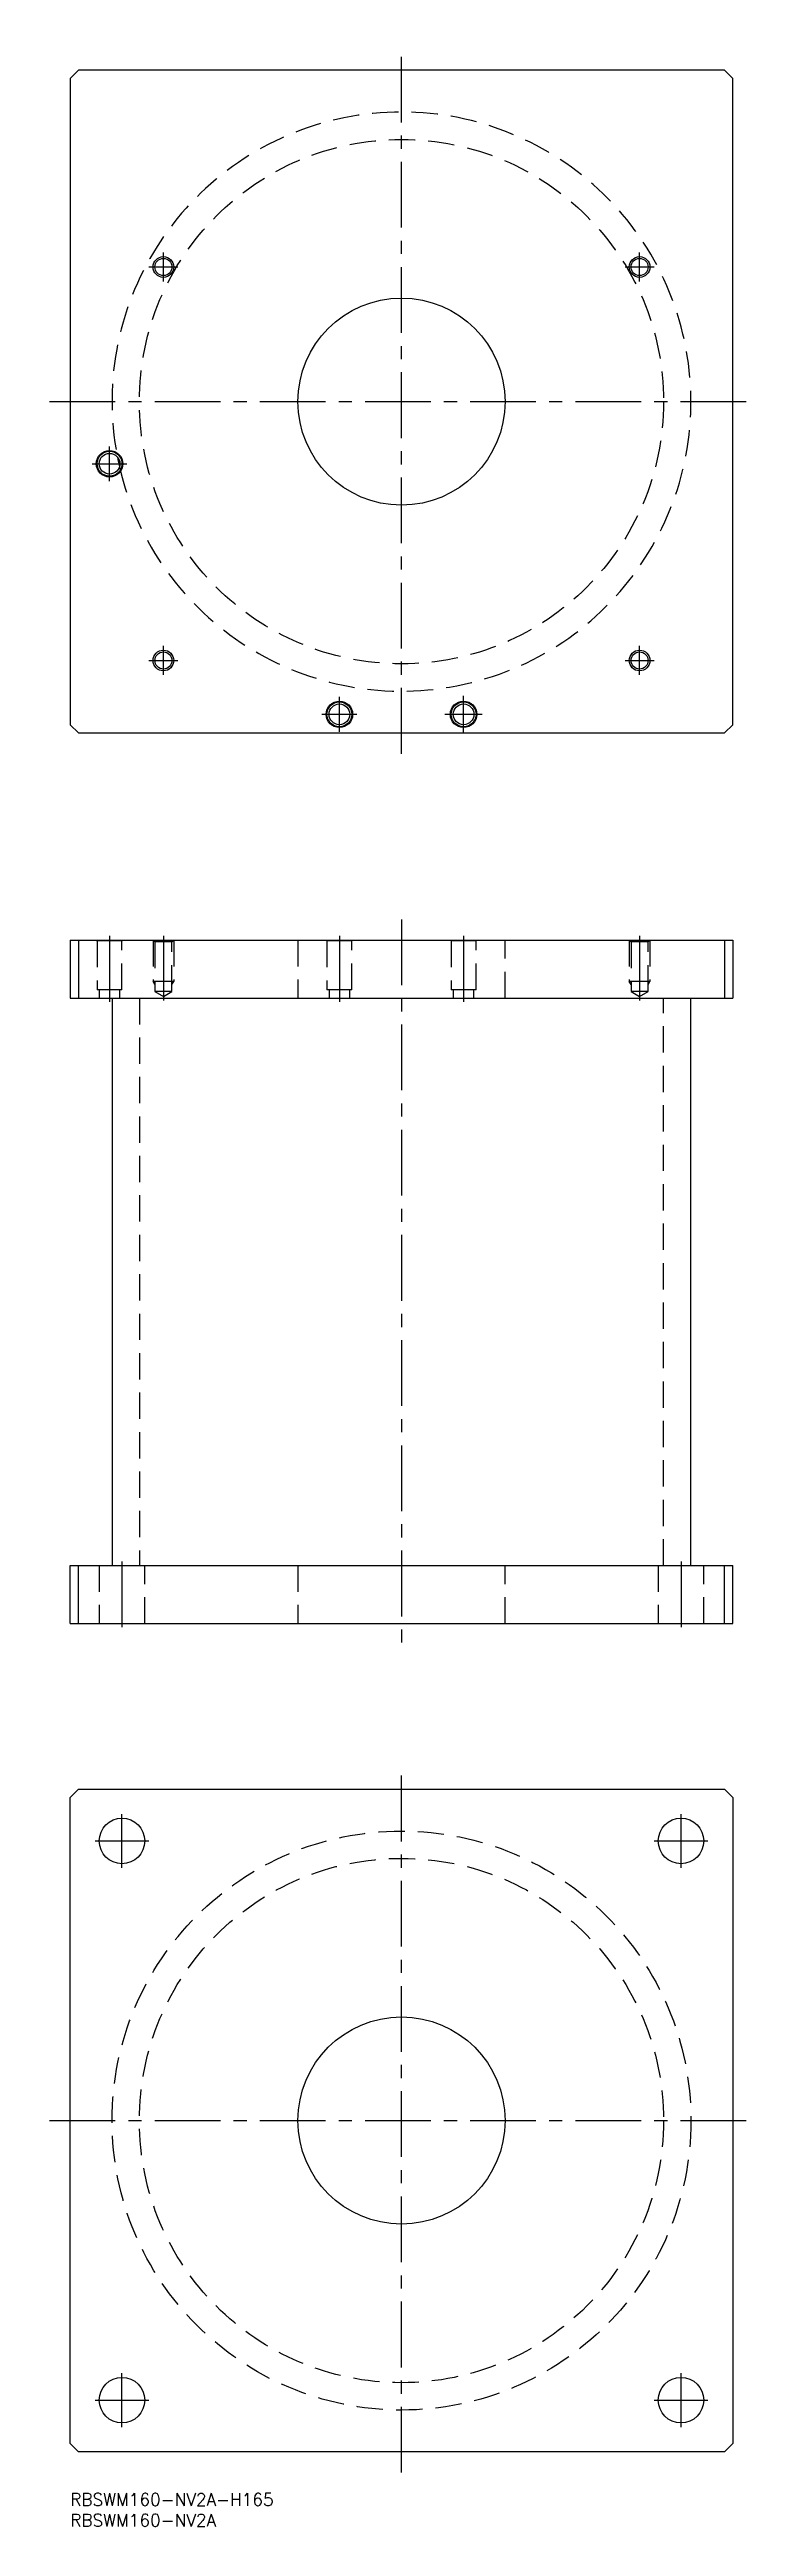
# Model space of a CAD drawing. Extents: x -5 to 165, y -8 to 590.
import ezdxf

# ---------------------------------------------------------------- set-up
doc = ezdxf.new("R2010")
doc.units = 0
doc.header["$LTSCALE"] = 0.5
doc.linetypes.add('CENTER', pattern=[50.8, 31.75, -6.35, 6.35, -6.35])
doc.linetypes.add('DASHED', pattern=[19.05, 12.7, -6.35])
for name, color, linetype in [('MSM_CENTER', 1, 'CENTER'), ('MSM_CONTINUOUS', 7, 'CONTINUOUS'), ('MSM_DASHED', 4, 'DASHED'), ('MSM_NARROW', 5, 'CONTINUOUS'), ('MSM_PART_NUMBER', 7, 'CONTINUOUS')]:
    doc.layers.add(name, color=color, linetype=linetype)
doc.styles.get("Standard").update_dxf_attribs({"font": 'txt.shx', "height": 3, "bigfont": 'bigfont.shx'})

msp = doc.modelspace()

# ---------------------------------------------------------------- linework, layer by layer
at = {"layer": 'MSM_CENTER'}
for p, q in [((80, 420), (80, 590)), ((22.5, 534), (22.5, 541)), ((137.5, 534), (137.5, 541)), ((19, 537.5), (26, 537.5)), ((134, 537.5), (141, 537.5)), ((-5, 505), (165, 505)), ((9.5, 485.8), (9.5, 494.2)), ((5.3, 490), (13.7, 490)), ((22.5, 439), (22.5, 446)), ((137.5, 439), (137.5, 446)), ((19, 442.5), (26, 442.5)), ((134, 442.5), (141, 442.5)), ((65, 425.3), (65, 433.7)), ((95, 425), (95, 434)), ((60.8, 429.5), (69.2, 429.5)), ((90.5, 429.5), (99.5, 429.5)), ((80, 380), (80, 205)), ((9.5, 376), (9.5, 360)), ((22.5, 376), (22.5, 360.407)), ((65, 376), (65, 360)), ((95, 376), (95, 360)), ((137.5, 376), (137.5, 360.407)), ((12.5, 225), (12.5, 209)), ((147.5, 225), (147.5, 209)), ((80, 5), (80, 175)), ((12.5, 151), (12.5, 164)), ((147.5, 151), (147.5, 164)), ((6, 157.5), (19, 157.5)), ((141, 157.5), (154, 157.5)), ((-5, 90), (165, 90)), ((12.5, 16), (12.5, 29)), ((147.5, 16), (147.5, 29)), ((6, 22.5), (19, 22.5)), ((141, 22.5), (154, 22.5))]:
    msp.add_line(p, q, dxfattribs=at)
at = {"layer": 'MSM_CONTINUOUS'}
for p, q in [((2, 585), (0, 583)), ((0, 583), (0, 427)), ((158, 585), (2, 585)), ((160, 583), (158, 585)), ((160, 427), (160, 583)), ((0, 427), (2, 425)), ((2, 425), (158, 425)), ((158, 425), (160, 427)), ((0, 375), (160, 375)), ((0, 375), (0, 361)), ((2, 375), (2, 361)), ((158, 375), (158, 361)), ((160, 375), (160, 361)), ((0, 361), (160, 361)), ((10.1, 361), (10.1, 224)), ((149.9, 224), (149.9, 361)), ((0, 210), (0, 224)), ((0, 224), (160, 224)), ((2, 210), (2, 224)), ((158, 210), (158, 224)), ((160, 210), (160, 224)), ((0, 210), (160, 210)), ((0, 168), (2, 170)), ((0, 12), (0, 168)), ((2, 170), (158, 170)), ((158, 170), (160, 168)), ((160, 168), (160, 12)), ((2, 10), (0, 12)), ((160, 12), (158, 10)), ((158, 10), (2, 10))]:
    msp.add_line(p, q, dxfattribs=at)
for centre, radius in [((22.5, 537.5), 2.067), ((137.5, 537.5), 2.067), ((80, 505), 25), ((9.5, 490), 3.2), ((9.5, 490), 3), ((9.5, 490), 2.5), ((22.5, 442.5), 2.067), ((137.5, 442.5), 2.067), ((65, 429.5), 3.2), ((65, 429.5), 3), ((65, 429.5), 2.5), ((95, 429.5), 3.2), ((95, 429.5), 3), ((95, 429.5), 2.5), ((12.5, 157.5), 5.5), ((147.5, 157.5), 5.5), ((80, 90), 25), ((12.5, 22.5), 5.5), ((147.5, 22.5), 5.5)]:
    msp.add_circle(centre, radius, dxfattribs=at)
msp.add_arc((80, 505), 69.9, 191.020888, 193.002068, dxfattribs=at)
at = {"layer": 'MSM_DASHED'}
for p, q in [((6.3, 375), (6.5, 374.8)), ((6.5, 374.8), (6.5, 363)), ((12.5, 374.8), (6.5, 374.8)), ((12.5, 374.8), (12.7, 375)), ((12.5, 363), (12.5, 374.8)), ((20, 375), (20.433, 374.567)), ((20, 375), (20, 365)), ((20.433, 374.567), (20.433, 362.6)), ((24.567, 374.567), (20.433, 374.567)), ((24.567, 374.567), (25, 375)), ((24.567, 362.6), (24.567, 374.567)), ((25, 375), (25, 365)), ((55, 375), (55, 361)), ((61.8, 375), (62, 374.8)), ((62, 374.8), (62, 363)), ((68, 374.8), (62, 374.8)), ((68, 374.8), (68.2, 375)), ((68, 363), (68, 374.8)), ((91.8, 375), (92, 374.8)), ((92, 374.8), (92, 363)), ((98, 374.8), (92, 374.8)), ((98, 374.8), (98.2, 375)), ((98, 363), (98, 374.8)), ((105, 361), (105, 375)), ((135, 375), (135.433, 374.567)), ((135, 375), (135, 365)), ((135.433, 374.567), (135.433, 362.6)), ((139.567, 374.567), (135.433, 374.567)), ((139.567, 374.567), (140, 375)), ((139.567, 362.6), (139.567, 374.567)), ((140, 375), (140, 365)), ((25, 365), (20, 365)), ((20.433, 364.25), (20, 365)), ((24.567, 364.25), (25, 365)), ((140, 365), (135, 365)), ((135.433, 364.25), (135, 365)), ((139.567, 364.25), (140, 365)), ((12.5, 363), (6.5, 363)), ((7, 363), (7, 361)), ((12, 361), (12, 363)), ((16.7, 361), (16.7, 224)), ((20.433, 362.6), (22.5, 361.407)), ((24.567, 362.6), (20.433, 362.6)), ((22.5, 361.407), (24.567, 362.6)), ((68, 363), (62, 363)), ((62.5, 363), (62.5, 361)), ((67.5, 361), (67.5, 363)), ((98, 363), (92, 363)), ((92.5, 363), (92.5, 361)), ((97.5, 361), (97.5, 363)), ((135.433, 362.6), (137.5, 361.407)), ((139.567, 362.6), (135.433, 362.6)), ((137.5, 361.407), (139.567, 362.6)), ((143.3, 224), (143.3, 361)), ((7, 224), (7, 210)), ((18, 210), (18, 224)), ((55, 224), (55, 210)), ((105, 210), (105, 224)), ((142, 224), (142, 210)), ((153, 210), (153, 224))]:
    msp.add_line(p, q, dxfattribs=at)
for centre, radius in [((80, 505), 63.3), ((80, 90), 69.9), ((80, 90), 63.3)]:
    msp.add_circle(centre, radius, dxfattribs=at)
msp.add_arc((80, 505), 69.9, 193.002068, 191.020888, dxfattribs=at)
at = {"layer": 'MSM_NARROW'}
for centre in [(22.5, 537.5), (137.5, 537.5), (22.5, 442.5), (137.5, 442.5)]:
    msp.add_circle(centre, 2.5, dxfattribs=at)

# ---------------------------------------------------------------- texts
at = {"layer": 'MSM_PART_NUMBER'}
for s, p in [('RBSWM160-NV2A-H165', (0, -3)), ('RBSWM160-NV2A', (0, -8))]:
    msp.add_text(s, height=3, dxfattribs=at).set_placement(p)

doc.saveas('drawing.dxf')
